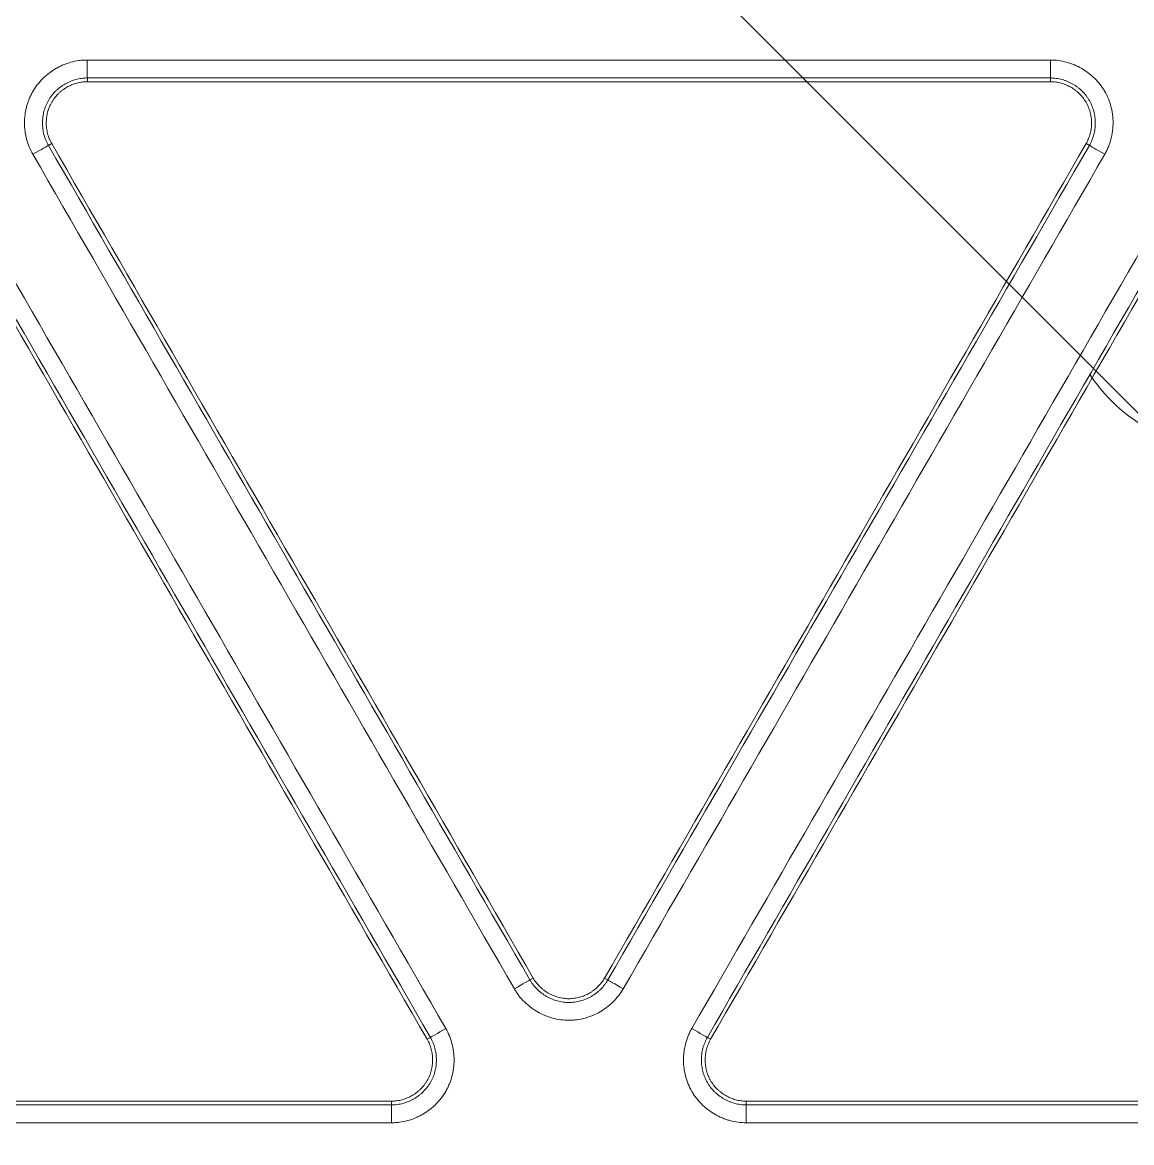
# Model space of a CAD drawing. Header units: inches. Extents: x 405346 to 489838, y -25612 to 14934.
# Drawn here: x 462745.22 to 462774.68, y 4321.95 to 4351.68 of the extents above; entities that cross this region are included whole.
import ezdxf

# ---------------------------------------------------------------- set-up
doc = ezdxf.new("R2010")
doc.units = ezdxf.units.IN
doc.header["$LTSCALE"] = 200
doc.header["$MEASUREMENT"] = 0
doc.layers.add('SS-EQ', color=2, linetype='Continuous', lineweight=20)

# ---------------------------------------------------------------- blocks, each defined once
blk = doc.blocks.new('4way무풍')
at = {"layer": 'SS-EQ'}
for p, q in [((339.635, -339.635), (-339.635, 339.635)), ((-47.784, 28.782), (-47.784, 28.682)), ((-22.209, 28.682), (-22.209, 28.782)), ((-48.732, 27.041), (-48.818, 26.991)), ((-21.175, 26.991), (-21.262, 27.041)), ((-36.031, 4.842), (-35.944, 4.892)), ((-34.049, 4.892), (-33.962, 4.842)), ((-38.76, 3.267), (-38.673, 3.317)), ((-31.32, 3.317), (-31.233, 3.267)), ((-39.708, 1.525), (-39.708, 1.625)), ((-30.286, 1.625), (-30.286, 1.525))]:
    blk.add_line(p, q, dxfattribs=at)
for centre, major_axis, ratio, start_param, end_param in [((-47.784, 29.256), (0, -0.474), 0.008105, 4.707757, 6.248278), ((-22.209, 29.256), (0, -0.474), 0.003701, 4.707404, 6.248278), ((-49.228, 26.754), (-0.41, -0.237), 0.007841, 3.1765, 4.717558), ((-20.765, 26.754), (-0.41, 0.237), 0.002216, 4.717687, 6.248279), ((-36.441, 4.606), (-0.41, -0.237), 0.003815, 3.176499, 4.717506), ((-33.552, 4.606), (0.41, -0.237), 0.002267, 3.176499, 4.706959), ((-38.263, 3.554), (-0.41, -0.237), 0.003825, 4.71787, 6.248278), ((-31.73, 3.554), (0.41, -0.237), 0.002256, 4.707316, 6.248279), ((-39.708, 1.052), (0, -0.474), 0.006915, 3.1765, 4.712222), ((-30.286, 1.052), (0, 0.474), 0.005273, 0.034907, 1.570624)]:
    blk.add_ellipse(centre, major_axis=major_axis, ratio=ratio, start_param=start_param, end_param=end_param, dxfattribs=at)
for points, knots in [([(-346.359, 0), (-346.359, 27.812), (-346.359, 55.623), (-346.359, 97.341), (-346.359, 111.247), (-346.359, 139.059), (-346.359, 152.964), (-346.359, 180.776), (-346.359, 194.682), (-346.359, 222.494), (-346.359, 236.4), (-346.358, 257.259), (-346.358, 264.212), (-346.359, 272.903), (-346.359, 274.641), (-346.359, 277.248), (-346.359, 278.117), (-346.358, 279.856), (-346.358, 280.725), (-346.358, 282.028), (-346.358, 282.463), (-346.358, 283.332), (-346.359, 283.767), (-346.359, 284.419), (-346.359, 284.636), (-346.359, 285.07), (-346.358, 285.288), (-346.355, 285.722), (-346.353, 285.939), (-346.345, 286.374), (-346.34, 286.591), (-346.322, 287.243), (-346.305, 287.677), (-346.262, 288.546), (-346.235, 288.98), (-346.174, 289.848), (-346.138, 290.283), (-346.078, 290.934), (-346.057, 291.151), (-346.012, 291.584), (-345.894, 292.666), (-345.748, 293.74), (-345.479, 295.449), (-345.327, 296.299), (-344.817, 298.834), (-344.407, 300.504), (-343.687, 302.982), (-343.172, 304.624), (-342.294, 307.059), (-341.638, 308.662), (-341.119, 309.858), (-340.941, 310.255), (-340.713, 310.75), (-340.668, 310.849), (-340.576, 311.047), (-340.437, 311.342), (-339.919, 312.422), (-339.029, 314.158), (-338.177, 315.659), (-336.854, 317.88), (-335.912, 319.32), (-334.41, 321.417), (-333.378, 322.795), (-331.741, 324.8), (-330.589, 326.095), (-329.702, 327.05), (-329.403, 327.366), (-329.023, 327.757), (-328.947, 327.835), (-328.795, 327.991), (-328.566, 328.224), (-327.719, 329.07), (-326.303, 330.411), (-324.35, 332.11), (-322.332, 333.721), (-320.944, 334.737), (-319.535, 335.723), (-318.819, 336.202), (-317.367, 337.129), (-315.893, 338.027), (-314.376, 338.866), (-313.222, 339.472), (-312.835, 339.671), (-312.249, 339.962), (-312.054, 340.059), (-311.662, 340.249), (-309.896, 341.094), (-308.103, 341.848), (-305.68, 342.749), (-304.055, 343.315), (-302.408, 343.812), (-299.923, 344.505), (-298.245, 344.898), (-295.697, 345.381), (-294.842, 345.525), (-293.766, 345.682), (-293.551, 345.712), (-293.119, 345.77), (-292.903, 345.798), (-292.254, 345.879), (-291.821, 345.928), (-290.523, 346.062), (-289.657, 346.132), (-288.357, 346.21), (-287.924, 346.231), (-287.057, 346.265), (-286.624, 346.277), (-285.974, 346.288), (-285.757, 346.29), (-285.323, 346.293), (-285.107, 346.293), (-284.673, 346.294), (-284.456, 346.293), (-284.023, 346.293), (-283.806, 346.293), (-283.155, 346.292), (-282.722, 346.292), (-281.855, 346.292), (-281.421, 346.292), (-280.12, 346.293), (-279.253, 346.293), (-277.519, 346.294), (-276.652, 346.294), (-274.05, 346.294), (-272.316, 346.294), (-267.113, 346.293), (-263.645, 346.293), (-256.707, 346.293), (-253.239, 346.293), (-242.833, 346.293), (-235.896, 346.294), (-222.022, 346.294), (-215.084, 346.294), (-194.273, 346.294), (-180.398, 346.294), (-152.65, 346.294), (-138.775, 346.294), (-111.027, 346.294), (-97.152, 346.294), (-69.403, 346.294), (-55.529, 346.294), (-34.718, 346.294), (-27.78, 346.294), (-13.906, 346.294), (-6.969, 346.294), (-0.032, 346.294)], [0, 0, 0, 0, 0.125, 0.125, 0.1875, 0.1875, 0.25, 0.25, 0.3125, 0.3125, 0.375, 0.375, 0.40625, 0.40625, 0.414063, 0.414063, 0.417969, 0.417969, 0.421875, 0.421875, 0.423828, 0.423828, 0.425781, 0.425781, 0.426758, 0.426758, 0.427734, 0.427734, 0.428711, 0.428711, 0.429688, 0.429688, 0.431641, 0.431641, 0.433594, 0.433594, 0.435547, 0.435547, 0.436523, 0.436523, 0.4375, 0.441406, 0.441406, 0.445313, 0.445313, 0.453125, 0.453125, 0.457031, 0.460938, 0.464844, 0.464844, 0.466797, 0.466797, 0.467285, 0.467285, 0.467773, 0.46875, 0.472656, 0.476563, 0.476563, 0.484375, 0.484375, 0.488281, 0.492188, 0.496094, 0.496094, 0.498047, 0.498047, 0.498535, 0.498535, 0.499023, 0.5, 0.503906, 0.507813, 0.511719, 0.515625, 0.515625, 0.519531, 0.519531, 0.523438, 0.527344, 0.527344, 0.529297, 0.529297, 0.530273, 0.530273, 0.53125, 0.539063, 0.539063, 0.542969, 0.546875, 0.546875, 0.554688, 0.554688, 0.558594, 0.558594, 0.55957, 0.55957, 0.560547, 0.560547, 0.5625, 0.5625, 0.566406, 0.566406, 0.568359, 0.568359, 0.570313, 0.570313, 0.571289, 0.571289, 0.572266, 0.572266, 0.573242, 0.573242, 0.574219, 0.574219, 0.576172, 0.576172, 0.578125, 0.578125, 0.582031, 0.582031, 0.585938, 0.585938, 0.59375, 0.59375, 0.609375, 0.609375, 0.625, 0.625, 0.65625, 0.65625, 0.6875, 0.6875, 0.75, 0.75, 0.8125, 0.8125, 0.875, 0.875, 0.9375, 0.9375, 0.96875, 0.96875, 1, 1, 1, 1]), ([(-0.032, 345.099), (-6.961, 345.099), (-13.891, 345.099), (-27.749, 345.099), (-34.679, 345.098), (-55.467, 345.098), (-69.326, 345.098), (-97.044, 345.097), (-110.903, 345.097), (-138.621, 345.096), (-152.479, 345.095), (-180.197, 345.093), (-194.056, 345.092), (-214.845, 345.089), (-221.774, 345.088), (-235.633, 345.086), (-242.562, 345.085), (-256.421, 345.082), (-263.351, 345.08), (-272.012, 345.079), (-273.745, 345.079), (-276.343, 345.078), (-277.21, 345.078), (-278.942, 345.077), (-279.808, 345.077), (-281.107, 345.076), (-281.54, 345.076), (-282.407, 345.076), (-282.84, 345.076), (-283.706, 345.075), (-284.139, 345.075), (-284.789, 345.074), (-285.005, 345.073), (-285.438, 345.071), (-285.655, 345.069), (-286.304, 345.059), (-286.737, 345.048), (-287.602, 345.017), (-288.034, 344.996), (-289.33, 344.921), (-290.194, 344.852), (-291.488, 344.721), (-291.92, 344.673), (-292.566, 344.593), (-292.782, 344.565), (-293.212, 344.507), (-294.286, 344.357), (-295.351, 344.179), (-297.891, 343.698), (-299.563, 343.307), (-302.038, 342.614), (-303.678, 342.117), (-305.297, 341.55), (-307.709, 340.648), (-309.296, 339.975), (-311.056, 339.137), (-311.349, 338.996), (-311.641, 338.852), (-311.836, 338.756), (-311.933, 338.707), (-312.418, 338.463), (-312.803, 338.264), (-313.95, 337.656), (-314.704, 337.235), (-316.19, 336.364), (-316.921, 335.913), (-318.363, 334.982), (-319.073, 334.501), (-320.472, 333.511), (-321.848, 332.49), (-323.849, 330.871), (-325.784, 329.163), (-327.03, 327.964), (-327.795, 327.195), (-327.947, 327.04), (-328.25, 326.729), (-328.401, 326.572), (-328.849, 326.101), (-329.144, 325.784), (-330.019, 324.826), (-331.153, 323.527), (-332.763, 321.515), (-333.776, 320.132), (-334.759, 318.728), (-335.235, 318.015), (-336.157, 316.57), (-336.603, 315.837), (-337.465, 314.349), (-338.296, 312.841), (-339.065, 311.29), (-339.481, 310.406), (-339.527, 310.307), (-339.618, 310.11), (-339.754, 309.814), (-340.065, 309.122), (-340.322, 308.526), (-340.821, 307.33), (-341.451, 305.726), (-342.288, 303.29), (-342.776, 301.647), (-343.454, 299.168), (-343.836, 297.496), (-344.302, 294.959), (-344.439, 294.108), (-344.619, 292.825), (-344.701, 292.181), (-344.786, 291.427), (-344.82, 291.103), (-344.842, 290.887), (-344.852, 290.779), (-344.946, 289.806), (-345.01, 288.941), (-345.078, 287.644), (-345.096, 287.211), (-345.116, 286.563), (-345.122, 286.346), (-345.13, 285.914), (-345.133, 285.698), (-345.138, 285.265), (-345.139, 285.049), (-345.14, 284.616), (-345.14, 284.4), (-345.141, 283.751), (-345.141, 283.319), (-345.141, 282.67), (-345.141, 282.453), (-345.141, 282.021), (-345.141, 281.805), (-345.142, 281.156), (-345.142, 280.723), (-345.142, 279.426), (-345.143, 278.561), (-345.144, 276.83), (-345.144, 275.965), (-345.145, 273.37), (-345.145, 271.64), (-345.146, 262.989), (-345.147, 256.068), (-345.152, 235.306), (-345.154, 221.464), (-345.157, 193.781), (-345.158, 179.94), (-345.16, 152.257), (-345.161, 138.415), (-345.162, 110.732), (-345.163, 69.207), (-345.164, 27.683), (-345.164, 0)], [0, 0, 0, 0, 0.03125, 0.03125, 0.0625, 0.0625, 0.125, 0.125, 0.1875, 0.1875, 0.25, 0.25, 0.3125, 0.3125, 0.34375, 0.34375, 0.375, 0.375, 0.40625, 0.40625, 0.414063, 0.414063, 0.417969, 0.417969, 0.421875, 0.421875, 0.423828, 0.423828, 0.425781, 0.425781, 0.427734, 0.427734, 0.428711, 0.428711, 0.429688, 0.429688, 0.431641, 0.431641, 0.433594, 0.433594, 0.4375, 0.4375, 0.439453, 0.439453, 0.44043, 0.44043, 0.441406, 0.445313, 0.445313, 0.453125, 0.453125, 0.457031, 0.460938, 0.460938, 0.46875, 0.46875, 0.469727, 0.470215, 0.470215, 0.470703, 0.470703, 0.472656, 0.472656, 0.476563, 0.476563, 0.480469, 0.480469, 0.484375, 0.484375, 0.488281, 0.492188, 0.496094, 0.5, 0.5, 0.500977, 0.500977, 0.501953, 0.501953, 0.503906, 0.503906, 0.507813, 0.511719, 0.515625, 0.515625, 0.519531, 0.519531, 0.523438, 0.523438, 0.527344, 0.53125, 0.53125, 0.531738, 0.531738, 0.532227, 0.533203, 0.535156, 0.535156, 0.539063, 0.542969, 0.546875, 0.546875, 0.554688, 0.554688, 0.558594, 0.558594, 0.560547, 0.561523, 0.562012, 0.562012, 0.5625, 0.5625, 0.566406, 0.566406, 0.568359, 0.568359, 0.569336, 0.569336, 0.570313, 0.570313, 0.571289, 0.571289, 0.572266, 0.572266, 0.574219, 0.574219, 0.575195, 0.575195, 0.576172, 0.576172, 0.578125, 0.578125, 0.582031, 0.582031, 0.585938, 0.585938, 0.59375, 0.59375, 0.625, 0.625, 0.6875, 0.6875, 0.75, 0.75, 0.8125, 0.8125, 0.875, 1, 1, 1, 1]), ([(-49.232, 26.756), (-49.269, 26.82), (-49.301, 26.885), (-49.356, 27.019), (-49.379, 27.087), (-49.407, 27.193), (-49.415, 27.228), (-49.425, 27.282), (-49.429, 27.3), (-49.435, 27.337), (-49.437, 27.355), (-49.449, 27.445), (-49.458, 27.59), (-49.449, 27.734), (-49.437, 27.825), (-49.435, 27.843), (-49.429, 27.88), (-49.425, 27.898), (-49.415, 27.951), (-49.407, 27.987), (-49.379, 28.092), (-49.356, 28.16), (-49.315, 28.261), (-49.3, 28.294), (-49.268, 28.36), (-49.251, 28.392), (-49.196, 28.487), (-49.115, 28.607), (-49.019, 28.716), (-48.954, 28.78), (-48.941, 28.793), (-48.914, 28.818), (-48.901, 28.83), (-48.859, 28.866), (-48.831, 28.889), (-48.744, 28.955), (-48.684, 28.995), (-48.59, 29.05), (-48.542, 29.076), (-48.492, 29.099), (-48.459, 29.114), (-48.442, 29.122), (-48.358, 29.157), (-48.221, 29.204), (-48.079, 29.233), (-47.971, 29.248), (-47.934, 29.252), (-47.861, 29.257), (-47.825, 29.258), (-47.788, 29.258)], [0, 0, 0, 0, 0.0625, 0.0625, 0.125, 0.125, 0.15625, 0.15625, 0.171875, 0.171875, 0.1875, 0.1875, 0.25, 0.3125, 0.3125, 0.328125, 0.328125, 0.34375, 0.34375, 0.375, 0.375, 0.4375, 0.4375, 0.46875, 0.46875, 0.5, 0.5, 0.5625, 0.625, 0.625, 0.640625, 0.640625, 0.65625, 0.65625, 0.6875, 0.6875, 0.75, 0.75, 0.78125, 0.796875, 0.796875, 0.8125, 0.8125, 0.875, 0.9375, 0.9375, 0.96875, 0.96875, 1, 1, 1, 1]), ([(-22.211, 29.258), (-22.138, 29.258), (-22.065, 29.253), (-21.922, 29.234), (-21.851, 29.219), (-21.745, 29.191), (-21.711, 29.18), (-21.659, 29.162), (-21.641, 29.156), (-21.607, 29.143), (-21.59, 29.136), (-21.506, 29.101), (-21.376, 29.037), (-21.255, 28.956), (-21.183, 28.901), (-21.168, 28.889), (-21.14, 28.866), (-21.098, 28.831), (-21.058, 28.794), (-20.981, 28.717), (-20.933, 28.663), (-20.866, 28.577), (-20.845, 28.548), (-20.804, 28.487), (-20.785, 28.456), (-20.73, 28.361), (-20.666, 28.231), (-20.62, 28.093), (-20.597, 28.005), (-20.593, 27.987), (-20.584, 27.952), (-20.581, 27.934), (-20.57, 27.88), (-20.564, 27.844), (-20.55, 27.736), (-20.546, 27.664), (-20.546, 27.555), (-20.547, 27.5), (-20.552, 27.446), (-20.555, 27.409), (-20.557, 27.391), (-20.569, 27.3), (-20.597, 27.158), (-20.642, 27.021), (-20.684, 26.92), (-20.699, 26.886), (-20.731, 26.82), (-20.748, 26.788), (-20.767, 26.756)], [0, 0, 0, 0, 0.0625, 0.0625, 0.125, 0.125, 0.15625, 0.15625, 0.171875, 0.171875, 0.1875, 0.1875, 0.25, 0.3125, 0.3125, 0.328125, 0.328125, 0.34375, 0.375, 0.375, 0.4375, 0.4375, 0.46875, 0.46875, 0.5, 0.5, 0.5625, 0.625, 0.625, 0.640625, 0.640625, 0.65625, 0.65625, 0.6875, 0.6875, 0.75, 0.75, 0.78125, 0.796875, 0.796875, 0.8125, 0.8125, 0.875, 0.9375, 0.9375, 0.96875, 0.96875, 1, 1, 1, 1]), ([(-47.784, 28.782), (-47.787, 28.782), (-47.791, 28.782), (-47.797, 28.782), (-47.807, 28.782), (-47.817, 28.782), (-47.837, 28.781), (-47.85, 28.78), (-47.889, 28.778), (-47.915, 28.775), (-47.992, 28.764), (-48.094, 28.743), (-48.192, 28.709), (-48.252, 28.684), (-48.264, 28.679), (-48.288, 28.668), (-48.324, 28.651), (-48.358, 28.632), (-48.425, 28.593), (-48.468, 28.565), (-48.531, 28.518), (-48.551, 28.501), (-48.59, 28.467), (-48.61, 28.449), (-48.665, 28.394), (-48.734, 28.316), (-48.792, 28.23), (-48.831, 28.162), (-48.844, 28.139), (-48.867, 28.092), (-48.877, 28.068), (-48.907, 27.996), (-48.923, 27.947), (-48.943, 27.872), (-48.951, 27.834), (-48.958, 27.795), (-48.962, 27.769), (-48.964, 27.756), (-48.973, 27.691), (-48.979, 27.588), (-48.973, 27.484), (-48.963, 27.407), (-48.959, 27.381), (-48.949, 27.329), (-48.943, 27.304), (-48.923, 27.228), (-48.907, 27.179), (-48.877, 27.107), (-48.861, 27.072), (-48.84, 27.031), (-48.83, 27.011), (-48.825, 27.002), (-48.822, 26.997), (-48.82, 26.994), (-48.818, 26.991)], [0, 0, 0, 0, 0.003906, 0.003906, 0.007813, 0.015625, 0.015625, 0.03125, 0.03125, 0.0625, 0.0625, 0.125, 0.1875, 0.1875, 0.203125, 0.203125, 0.21875, 0.25, 0.25, 0.3125, 0.3125, 0.34375, 0.34375, 0.375, 0.375, 0.4375, 0.5, 0.5, 0.53125, 0.53125, 0.5625, 0.5625, 0.625, 0.625, 0.65625, 0.671875, 0.671875, 0.6875, 0.6875, 0.75, 0.8125, 0.8125, 0.84375, 0.84375, 0.875, 0.875, 0.9375, 0.9375, 0.96875, 0.984375, 0.992188, 0.996094, 0.996094, 1, 1, 1, 1]), ([(-48.732, 27.041), (-48.756, 27.082), (-48.777, 27.126), (-48.813, 27.214), (-48.843, 27.304), (-48.861, 27.398), (-48.87, 27.469), (-48.873, 27.493), (-48.876, 27.541), (-48.876, 27.565), (-48.876, 27.636), (-48.873, 27.684), (-48.864, 27.754), (-48.86, 27.778), (-48.851, 27.825), (-48.846, 27.849), (-48.828, 27.918), (-48.798, 28.008), (-48.756, 28.094), (-48.72, 28.156), (-48.707, 28.176), (-48.68, 28.216), (-48.666, 28.235), (-48.623, 28.292), (-48.591, 28.327), (-48.54, 28.377), (-48.514, 28.402), (-48.487, 28.425), (-48.468, 28.44), (-48.459, 28.447), (-48.411, 28.484), (-48.331, 28.536), (-48.246, 28.579), (-48.18, 28.606), (-48.158, 28.615), (-48.112, 28.631), (-48.089, 28.638), (-48.02, 28.657), (-47.974, 28.666), (-47.88, 28.679), (-47.832, 28.682), (-47.784, 28.682)], [0, 0, 0, 0, 0.0625, 0.0625, 0.125, 0.1875, 0.1875, 0.21875, 0.21875, 0.25, 0.25, 0.3125, 0.3125, 0.34375, 0.34375, 0.375, 0.375, 0.4375, 0.5, 0.5, 0.53125, 0.53125, 0.5625, 0.5625, 0.625, 0.625, 0.65625, 0.671875, 0.671875, 0.6875, 0.6875, 0.75, 0.8125, 0.8125, 0.84375, 0.84375, 0.875, 0.875, 0.9375, 0.9375, 1, 1, 1, 1]), ([(-21.175, 26.991), (-21.173, 26.994), (-21.172, 26.996), (-21.169, 27.002), (-21.164, 27.011), (-21.159, 27.019), (-21.15, 27.037), (-21.144, 27.049), (-21.126, 27.084), (-21.116, 27.108), (-21.086, 27.18), (-21.054, 27.278), (-21.034, 27.381), (-21.026, 27.445), (-21.024, 27.459), (-21.022, 27.485), (-21.021, 27.498), (-21.018, 27.537), (-21.018, 27.563), (-21.018, 27.641), (-21.021, 27.692), (-21.031, 27.77), (-21.035, 27.795), (-21.045, 27.847), (-21.051, 27.872), (-21.071, 27.948), (-21.087, 27.997), (-21.126, 28.093), (-21.149, 28.14), (-21.188, 28.208), (-21.202, 28.23), (-21.231, 28.274), (-21.247, 28.295), (-21.294, 28.356), (-21.329, 28.395), (-21.384, 28.45), (-21.413, 28.476), (-21.443, 28.501), (-21.463, 28.518), (-21.473, 28.526), (-21.525, 28.566), (-21.612, 28.623), (-21.705, 28.669), (-21.777, 28.699), (-21.802, 28.709), (-21.851, 28.726), (-21.876, 28.734), (-21.951, 28.754), (-22.002, 28.764), (-22.079, 28.775), (-22.118, 28.779), (-22.163, 28.781), (-22.186, 28.782), (-22.196, 28.782), (-22.203, 28.782), (-22.206, 28.782), (-22.209, 28.782)], [0, 0, 0, 0, 0.003906, 0.003906, 0.007812, 0.015625, 0.015625, 0.03125, 0.03125, 0.0625, 0.0625, 0.125, 0.1875, 0.1875, 0.203125, 0.203125, 0.21875, 0.21875, 0.25, 0.25, 0.3125, 0.3125, 0.34375, 0.34375, 0.375, 0.375, 0.4375, 0.4375, 0.5, 0.5, 0.53125, 0.53125, 0.5625, 0.5625, 0.625, 0.625, 0.65625, 0.671875, 0.671875, 0.6875, 0.6875, 0.75, 0.8125, 0.8125, 0.84375, 0.84375, 0.875, 0.875, 0.9375, 0.9375, 0.96875, 0.984375, 0.992187, 0.996094, 0.996094, 1, 1, 1, 1]), ([(-22.209, 28.682), (-22.161, 28.682), (-22.113, 28.679), (-22.018, 28.666), (-21.925, 28.647), (-21.835, 28.616), (-21.769, 28.588), (-21.747, 28.578), (-21.704, 28.557), (-21.683, 28.546), (-21.622, 28.51), (-21.582, 28.483), (-21.525, 28.44), (-21.507, 28.425), (-21.47, 28.394), (-21.453, 28.377), (-21.402, 28.327), (-21.339, 28.256), (-21.286, 28.177), (-21.25, 28.114), (-21.238, 28.093), (-21.217, 28.05), (-21.207, 28.028), (-21.181, 27.962), (-21.166, 27.917), (-21.148, 27.848), (-21.14, 27.813), (-21.133, 27.778), (-21.13, 27.754), (-21.128, 27.742), (-21.12, 27.683), (-21.114, 27.588), (-21.12, 27.493), (-21.129, 27.422), (-21.133, 27.398), (-21.142, 27.351), (-21.148, 27.328), (-21.166, 27.258), (-21.181, 27.213), (-21.217, 27.125), (-21.238, 27.082), (-21.262, 27.041)], [0, 0, 0, 0, 0.0625, 0.0625, 0.125, 0.1875, 0.1875, 0.21875, 0.21875, 0.25, 0.25, 0.3125, 0.3125, 0.34375, 0.34375, 0.375, 0.375, 0.4375, 0.5, 0.5, 0.53125, 0.53125, 0.5625, 0.5625, 0.625, 0.625, 0.65625, 0.671875, 0.671875, 0.6875, 0.6875, 0.75, 0.8125, 0.8125, 0.84375, 0.84375, 0.875, 0.875, 0.9375, 0.9375, 1, 1, 1, 1]), ([(-31.733, 3.554), (-29.601, 7.245), (-27.47, 10.937), (-23.207, 18.321), (-21.076, 22.012), (-18.944, 25.704)], [0, 0, 0, 0, 0.5, 0.5, 1, 1, 1, 1]), ([(-18.532, 25.465), (-20.664, 21.774), (-22.795, 18.082), (-27.057, 10.7), (-29.189, 7.008), (-31.32, 3.317)], [0, 0, 0, 0, 0.5, 0.5, 1, 1, 1, 1]), ([(-18.446, 25.415), (-20.577, 21.724), (-22.709, 18.032), (-26.971, 10.65), (-29.102, 6.958), (-31.233, 3.267)], [0, 0, 0, 0, 0.5, 0.5, 1, 1, 1, 1]), ([(-21.161, 20.911), (-21.061, 20.761), (-20.605, 20.158), (-20.006, 19.677), (-19.499, 19.407)], [0, 0, 0, 0, 0.239332, 1, 1, 1, 1]), ([(-36.031, 4.842), (-36.029, 4.84), (-36.028, 4.837), (-36.024, 4.831), (-36.019, 4.823), (-36.014, 4.814), (-36.004, 4.798), (-35.996, 4.787), (-35.974, 4.754), (-35.959, 4.733), (-35.911, 4.671), (-35.842, 4.594), (-35.764, 4.526), (-35.712, 4.486), (-35.701, 4.478), (-35.68, 4.463), (-35.647, 4.441), (-35.614, 4.42), (-35.547, 4.381), (-35.5, 4.358), (-35.429, 4.328), (-35.404, 4.319), (-35.355, 4.302), (-35.33, 4.294), (-35.254, 4.273), (-35.203, 4.263), (-35.101, 4.249), (-35.049, 4.245), (-34.97, 4.245), (-34.944, 4.246), (-34.892, 4.25), (-34.866, 4.252), (-34.789, 4.263), (-34.738, 4.273), (-34.663, 4.294), (-34.626, 4.306), (-34.589, 4.319), (-34.565, 4.328), (-34.552, 4.333), (-34.492, 4.358), (-34.399, 4.405), (-34.312, 4.462), (-34.25, 4.509), (-34.23, 4.526), (-34.19, 4.56), (-34.171, 4.578), (-34.116, 4.633), (-34.081, 4.672), (-34.034, 4.733), (-34.011, 4.765), (-33.986, 4.803), (-33.974, 4.823), (-33.969, 4.831), (-33.966, 4.837), (-33.964, 4.84), (-33.962, 4.842)], [0, 0, 0, 0, 0.003906, 0.003906, 0.007812, 0.015625, 0.015625, 0.03125, 0.03125, 0.0625, 0.0625, 0.125, 0.1875, 0.1875, 0.203125, 0.203125, 0.21875, 0.25, 0.25, 0.3125, 0.3125, 0.34375, 0.34375, 0.375, 0.375, 0.4375, 0.4375, 0.5, 0.5, 0.53125, 0.53125, 0.5625, 0.5625, 0.625, 0.625, 0.65625, 0.671875, 0.671875, 0.6875, 0.6875, 0.75, 0.8125, 0.8125, 0.84375, 0.84375, 0.875, 0.875, 0.9375, 0.9375, 0.96875, 0.984375, 0.992187, 0.996094, 0.996094, 1, 1, 1, 1]), ([(-34.049, 4.892), (-34.073, 4.851), (-34.1, 4.811), (-34.159, 4.735), (-34.222, 4.664), (-34.293, 4.602), (-34.341, 4.565), (-34.351, 4.558), (-34.37, 4.544), (-34.4, 4.524), (-34.43, 4.505), (-34.492, 4.47), (-34.535, 4.448), (-34.601, 4.421), (-34.623, 4.412), (-34.669, 4.397), (-34.692, 4.39), (-34.761, 4.371), (-34.854, 4.352), (-34.949, 4.345), (-35.021, 4.345), (-35.045, 4.346), (-35.093, 4.349), (-35.116, 4.352), (-35.187, 4.362), (-35.233, 4.371), (-35.302, 4.39), (-35.336, 4.4), (-35.37, 4.413), (-35.392, 4.421), (-35.404, 4.426), (-35.459, 4.449), (-35.544, 4.491), (-35.624, 4.544), (-35.681, 4.587), (-35.699, 4.603), (-35.736, 4.634), (-35.753, 4.65), (-35.804, 4.701), (-35.835, 4.736), (-35.894, 4.811), (-35.92, 4.851), (-35.944, 4.892)], [0, 0, 0, 0, 0.0625, 0.0625, 0.125, 0.1875, 0.1875, 0.203125, 0.203125, 0.21875, 0.25, 0.25, 0.3125, 0.3125, 0.34375, 0.34375, 0.375, 0.375, 0.4375, 0.5, 0.5, 0.53125, 0.53125, 0.5625, 0.5625, 0.625, 0.625, 0.65625, 0.671875, 0.671875, 0.6875, 0.6875, 0.75, 0.8125, 0.8125, 0.84375, 0.84375, 0.875, 0.875, 0.9375, 0.9375, 1, 1, 1, 1]), ([(-33.555, 4.606), (-33.592, 4.542), (-33.632, 4.482), (-33.721, 4.367), (-33.769, 4.313), (-33.846, 4.236), (-33.873, 4.212), (-33.914, 4.175), (-33.928, 4.164), (-33.957, 4.141), (-33.971, 4.129), (-34.043, 4.074), (-34.164, 3.994), (-34.294, 3.929), (-34.379, 3.894), (-34.396, 3.887), (-34.43, 3.874), (-34.447, 3.868), (-34.499, 3.85), (-34.533, 3.84), (-34.638, 3.811), (-34.709, 3.797), (-34.817, 3.782), (-34.853, 3.778), (-34.926, 3.773), (-34.963, 3.772), (-35.072, 3.772), (-35.217, 3.782), (-35.359, 3.811), (-35.447, 3.835), (-35.465, 3.84), (-35.5, 3.851), (-35.517, 3.856), (-35.569, 3.874), (-35.603, 3.887), (-35.704, 3.929), (-35.768, 3.961), (-35.863, 4.015), (-35.909, 4.044), (-35.954, 4.075), (-35.984, 4.096), (-35.999, 4.107), (-36.071, 4.163), (-36.181, 4.258), (-36.277, 4.366), (-36.344, 4.453), (-36.365, 4.482), (-36.406, 4.543), (-36.426, 4.574), (-36.444, 4.606)], [0, 0, 0, 0, 0.0625, 0.0625, 0.125, 0.125, 0.15625, 0.15625, 0.171875, 0.171875, 0.1875, 0.1875, 0.25, 0.3125, 0.3125, 0.328125, 0.328125, 0.34375, 0.34375, 0.375, 0.375, 0.4375, 0.4375, 0.46875, 0.46875, 0.5, 0.5, 0.5625, 0.625, 0.625, 0.640625, 0.640625, 0.65625, 0.65625, 0.6875, 0.6875, 0.75, 0.75, 0.78125, 0.796875, 0.796875, 0.8125, 0.8125, 0.875, 0.9375, 0.9375, 0.96875, 0.96875, 1, 1, 1, 1]), ([(-38.266, 3.554), (-38.23, 3.49), (-38.198, 3.425), (-38.143, 3.291), (-38.12, 3.222), (-38.092, 3.117), (-38.084, 3.081), (-38.073, 3.027), (-38.07, 3.009), (-38.064, 2.973), (-38.061, 2.955), (-38.05, 2.865), (-38.041, 2.72), (-38.05, 2.575), (-38.062, 2.485), (-38.064, 2.466), (-38.07, 2.43), (-38.073, 2.412), (-38.084, 2.359), (-38.092, 2.323), (-38.12, 2.218), (-38.142, 2.15), (-38.184, 2.049), (-38.199, 2.016), (-38.231, 1.95), (-38.248, 1.918), (-38.303, 1.823), (-38.384, 1.702), (-38.48, 1.594), (-38.544, 1.53), (-38.558, 1.517), (-38.584, 1.492), (-38.598, 1.48), (-38.639, 1.444), (-38.668, 1.421), (-38.754, 1.355), (-38.815, 1.314), (-38.909, 1.26), (-38.957, 1.234), (-39.006, 1.211), (-39.04, 1.196), (-39.056, 1.188), (-39.141, 1.153), (-39.278, 1.106), (-39.42, 1.077), (-39.528, 1.062), (-39.564, 1.058), (-39.637, 1.053), (-39.674, 1.052), (-39.711, 1.052)], [0, 0, 0, 0, 0.0625, 0.0625, 0.125, 0.125, 0.15625, 0.15625, 0.171875, 0.171875, 0.1875, 0.1875, 0.25, 0.3125, 0.3125, 0.328125, 0.328125, 0.34375, 0.34375, 0.375, 0.375, 0.4375, 0.4375, 0.46875, 0.46875, 0.5, 0.5, 0.5625, 0.625, 0.625, 0.640625, 0.640625, 0.65625, 0.65625, 0.6875, 0.6875, 0.75, 0.75, 0.78125, 0.796875, 0.796875, 0.8125, 0.8125, 0.875, 0.9375, 0.9375, 0.96875, 0.96875, 1, 1, 1, 1]), ([(-39.708, 1.525), (-39.704, 1.525), (-39.701, 1.525), (-39.695, 1.525), (-39.685, 1.526), (-39.675, 1.526), (-39.655, 1.527), (-39.642, 1.527), (-39.603, 1.53), (-39.577, 1.533), (-39.499, 1.543), (-39.398, 1.564), (-39.3, 1.598), (-39.239, 1.624), (-39.227, 1.629), (-39.203, 1.64), (-39.168, 1.657), (-39.134, 1.675), (-39.066, 1.714), (-39.023, 1.743), (-38.961, 1.79), (-38.941, 1.806), (-38.901, 1.841), (-38.882, 1.859), (-38.826, 1.914), (-38.757, 1.991), (-38.699, 2.077), (-38.66, 2.145), (-38.648, 2.169), (-38.625, 2.216), (-38.614, 2.239), (-38.585, 2.311), (-38.569, 2.36), (-38.549, 2.436), (-38.54, 2.474), (-38.533, 2.512), (-38.529, 2.538), (-38.527, 2.551), (-38.519, 2.616), (-38.512, 2.72), (-38.519, 2.824), (-38.529, 2.901), (-38.533, 2.927), (-38.543, 2.978), (-38.549, 3.004), (-38.569, 3.079), (-38.585, 3.129), (-38.614, 3.201), (-38.63, 3.236), (-38.651, 3.277), (-38.662, 3.297), (-38.667, 3.305), (-38.67, 3.311), (-38.672, 3.314), (-38.673, 3.317)], [0, 0, 0, 0, 0.003906, 0.003906, 0.007813, 0.015625, 0.015625, 0.03125, 0.03125, 0.0625, 0.0625, 0.125, 0.1875, 0.1875, 0.203125, 0.203125, 0.21875, 0.25, 0.25, 0.3125, 0.3125, 0.34375, 0.34375, 0.375, 0.375, 0.4375, 0.5, 0.5, 0.53125, 0.53125, 0.5625, 0.5625, 0.625, 0.625, 0.65625, 0.671875, 0.671875, 0.6875, 0.6875, 0.75, 0.8125, 0.8125, 0.84375, 0.84375, 0.875, 0.875, 0.9375, 0.9375, 0.96875, 0.984375, 0.992188, 0.996094, 0.996094, 1, 1, 1, 1]), ([(-30.288, 1.052), (-30.362, 1.052), (-30.434, 1.057), (-30.578, 1.076), (-30.649, 1.091), (-30.754, 1.119), (-30.789, 1.13), (-30.841, 1.148), (-30.858, 1.154), (-30.892, 1.167), (-30.909, 1.174), (-30.993, 1.209), (-31.123, 1.273), (-31.244, 1.354), (-31.317, 1.409), (-31.331, 1.42), (-31.359, 1.444), (-31.401, 1.479), (-31.441, 1.516), (-31.518, 1.593), (-31.566, 1.647), (-31.633, 1.733), (-31.654, 1.762), (-31.695, 1.823), (-31.714, 1.854), (-31.769, 1.949), (-31.833, 2.079), (-31.879, 2.217), (-31.902, 2.305), (-31.906, 2.323), (-31.915, 2.358), (-31.918, 2.376), (-31.929, 2.43), (-31.935, 2.466), (-31.949, 2.574), (-31.953, 2.646), (-31.953, 2.755), (-31.952, 2.81), (-31.947, 2.864), (-31.944, 2.901), (-31.942, 2.919), (-31.93, 3.01), (-31.902, 3.152), (-31.857, 3.289), (-31.815, 3.39), (-31.8, 3.424), (-31.768, 3.49), (-31.751, 3.522), (-31.733, 3.554)], [0, 0, 0, 0, 0.0625, 0.0625, 0.125, 0.125, 0.15625, 0.15625, 0.171875, 0.171875, 0.1875, 0.1875, 0.25, 0.3125, 0.3125, 0.328125, 0.328125, 0.34375, 0.375, 0.375, 0.4375, 0.4375, 0.46875, 0.46875, 0.5, 0.5, 0.5625, 0.625, 0.625, 0.640625, 0.640625, 0.65625, 0.65625, 0.6875, 0.6875, 0.75, 0.75, 0.78125, 0.796875, 0.796875, 0.8125, 0.8125, 0.875, 0.9375, 0.9375, 0.96875, 0.96875, 1, 1, 1, 1]), ([(-31.32, 3.317), (-31.321, 3.314), (-31.323, 3.311), (-31.326, 3.305), (-31.331, 3.297), (-31.336, 3.288), (-31.345, 3.271), (-31.351, 3.259), (-31.368, 3.224), (-31.379, 3.2), (-31.409, 3.127), (-31.441, 3.029), (-31.461, 2.927), (-31.469, 2.862), (-31.471, 2.849), (-31.473, 2.823), (-31.474, 2.81), (-31.476, 2.771), (-31.477, 2.745), (-31.477, 2.667), (-31.474, 2.615), (-31.464, 2.538), (-31.46, 2.512), (-31.45, 2.461), (-31.444, 2.435), (-31.424, 2.359), (-31.391, 2.261), (-31.346, 2.168), (-31.307, 2.1), (-31.293, 2.077), (-31.264, 2.034), (-31.248, 2.013), (-31.201, 1.951), (-31.166, 1.913), (-31.111, 1.858), (-31.082, 1.832), (-31.052, 1.806), (-31.032, 1.79), (-31.022, 1.782), (-30.97, 1.742), (-30.883, 1.684), (-30.79, 1.638), (-30.718, 1.608), (-30.693, 1.599), (-30.644, 1.582), (-30.619, 1.574), (-30.544, 1.553), (-30.493, 1.543), (-30.416, 1.533), (-30.377, 1.529), (-30.332, 1.526), (-30.309, 1.526), (-30.299, 1.525), (-30.292, 1.525), (-30.289, 1.525), (-30.286, 1.525)], [0, 0, 0, 0, 0.003906, 0.003906, 0.007812, 0.015625, 0.015625, 0.03125, 0.03125, 0.0625, 0.0625, 0.125, 0.1875, 0.1875, 0.203125, 0.203125, 0.21875, 0.21875, 0.25, 0.25, 0.3125, 0.3125, 0.34375, 0.34375, 0.375, 0.375, 0.4375, 0.5, 0.5, 0.53125, 0.53125, 0.5625, 0.5625, 0.625, 0.625, 0.65625, 0.671875, 0.671875, 0.6875, 0.6875, 0.75, 0.8125, 0.8125, 0.84375, 0.84375, 0.875, 0.875, 0.9375, 0.9375, 0.96875, 0.984375, 0.992188, 0.996094, 0.996094, 1, 1, 1, 1]), ([(-38.76, 3.267), (-38.736, 3.225), (-38.715, 3.182), (-38.679, 3.093), (-38.649, 3.003), (-38.631, 2.91), (-38.623, 2.85), (-38.622, 2.838), (-38.619, 2.814), (-38.617, 2.779), (-38.615, 2.743), (-38.615, 2.671), (-38.619, 2.624), (-38.628, 2.553), (-38.631, 2.53), (-38.641, 2.482), (-38.646, 2.459), (-38.664, 2.39), (-38.694, 2.299), (-38.736, 2.214), (-38.772, 2.152), (-38.785, 2.131), (-38.812, 2.091), (-38.826, 2.072), (-38.869, 2.016), (-38.901, 1.98), (-38.951, 1.93), (-38.978, 1.906), (-39.005, 1.883), (-39.024, 1.868), (-39.033, 1.86), (-39.081, 1.824), (-39.16, 1.771), (-39.246, 1.729), (-39.312, 1.701), (-39.334, 1.693), (-39.38, 1.677), (-39.402, 1.67), (-39.471, 1.651), (-39.518, 1.642), (-39.612, 1.629), (-39.66, 1.625), (-39.708, 1.625)], [0, 0, 0, 0, 0.0625, 0.0625, 0.125, 0.1875, 0.1875, 0.203125, 0.203125, 0.21875, 0.25, 0.25, 0.3125, 0.3125, 0.34375, 0.34375, 0.375, 0.375, 0.4375, 0.5, 0.5, 0.53125, 0.53125, 0.5625, 0.5625, 0.625, 0.625, 0.65625, 0.671875, 0.671875, 0.6875, 0.6875, 0.75, 0.8125, 0.8125, 0.84375, 0.84375, 0.875, 0.875, 0.9375, 0.9375, 1, 1, 1, 1]), ([(-30.286, 1.625), (-30.334, 1.625), (-30.382, 1.629), (-30.477, 1.642), (-30.57, 1.661), (-30.66, 1.692), (-30.726, 1.72), (-30.748, 1.73), (-30.791, 1.751), (-30.812, 1.762), (-30.874, 1.798), (-30.913, 1.824), (-30.97, 1.867), (-30.988, 1.883), (-31.025, 1.914), (-31.042, 1.93), (-31.093, 1.981), (-31.156, 2.052), (-31.21, 2.131), (-31.245, 2.193), (-31.257, 2.215), (-31.278, 2.258), (-31.288, 2.279), (-31.314, 2.345), (-31.329, 2.39), (-31.347, 2.459), (-31.355, 2.494), (-31.362, 2.53), (-31.365, 2.553), (-31.367, 2.565), (-31.375, 2.625), (-31.381, 2.72), (-31.375, 2.815), (-31.366, 2.886), (-31.362, 2.91), (-31.353, 2.957), (-31.347, 2.98), (-31.329, 3.049), (-31.314, 3.094), (-31.278, 3.182), (-31.258, 3.225), (-31.233, 3.267)], [0, 0, 0, 0, 0.0625, 0.0625, 0.125, 0.1875, 0.1875, 0.21875, 0.21875, 0.25, 0.25, 0.3125, 0.3125, 0.34375, 0.34375, 0.375, 0.375, 0.4375, 0.5, 0.5, 0.53125, 0.53125, 0.5625, 0.5625, 0.625, 0.625, 0.65625, 0.671875, 0.671875, 0.6875, 0.6875, 0.75, 0.8125, 0.8125, 0.84375, 0.84375, 0.875, 0.875, 0.9375, 0.9375, 1, 1, 1, 1])]:
    blk.add_open_spline(points, degree=3, knots=knots, dxfattribs=at)
for points in [[(-47.788, 29.258), (-39.262, 29.258), (-30.737, 29.258), (-22.211, 29.258)], [(-22.209, 28.782), (-30.734, 28.782), (-39.259, 28.782), (-47.784, 28.782)], [(-22.209, 28.682), (-30.734, 28.682), (-39.259, 28.682), (-47.784, 28.682)], [(-48.818, 26.991), (-44.556, 19.608), (-40.293, 12.225), (-36.031, 4.842)], [(-48.732, 27.041), (-44.469, 19.658), (-40.207, 12.275), (-35.944, 4.892)], [(-34.049, 4.892), (-29.787, 12.275), (-25.524, 19.658), (-21.262, 27.041)], [(-33.962, 4.842), (-29.7, 12.225), (-25.437, 19.608), (-21.175, 26.991)], [(-36.444, 4.606), (-40.707, 11.989), (-44.97, 19.373), (-49.232, 26.756)], [(-20.767, 26.756), (-25.029, 19.373), (-29.292, 11.989), (-33.555, 4.606)], [(-51.055, 25.704), (-46.792, 18.321), (-42.529, 10.937), (-38.266, 3.554)], [(-38.76, 3.267), (-43.022, 10.65), (-47.285, 18.033), (-51.547, 25.415)], [(-38.673, 3.317), (-42.936, 10.7), (-47.198, 18.083), (-51.461, 25.465)], [(-65.283, 1.625), (-56.758, 1.625), (-48.233, 1.625), (-39.708, 1.625)], [(-65.282, 1.525), (-56.758, 1.525), (-48.233, 1.525), (-39.708, 1.525)], [(-30.286, 1.625), (-21.761, 1.625), (-13.236, 1.625), (-4.711, 1.625)], [(-30.286, 1.525), (-21.761, 1.525), (-13.236, 1.525), (-4.711, 1.525)], [(-39.711, 1.052), (-48.237, 1.052), (-56.762, 1.052), (-65.288, 1.052)], [(-4.711, 1.052), (-13.237, 1.052), (-21.763, 1.052), (-30.288, 1.052)]]:
    blk.add_open_spline(points, degree=3, dxfattribs=at)

msp = doc.modelspace()

# ---------------------------------------------------------------- block references
msp.add_blockref('4way무풍', (462794.732, 4321.426))

doc.saveas('drawing.dxf')
